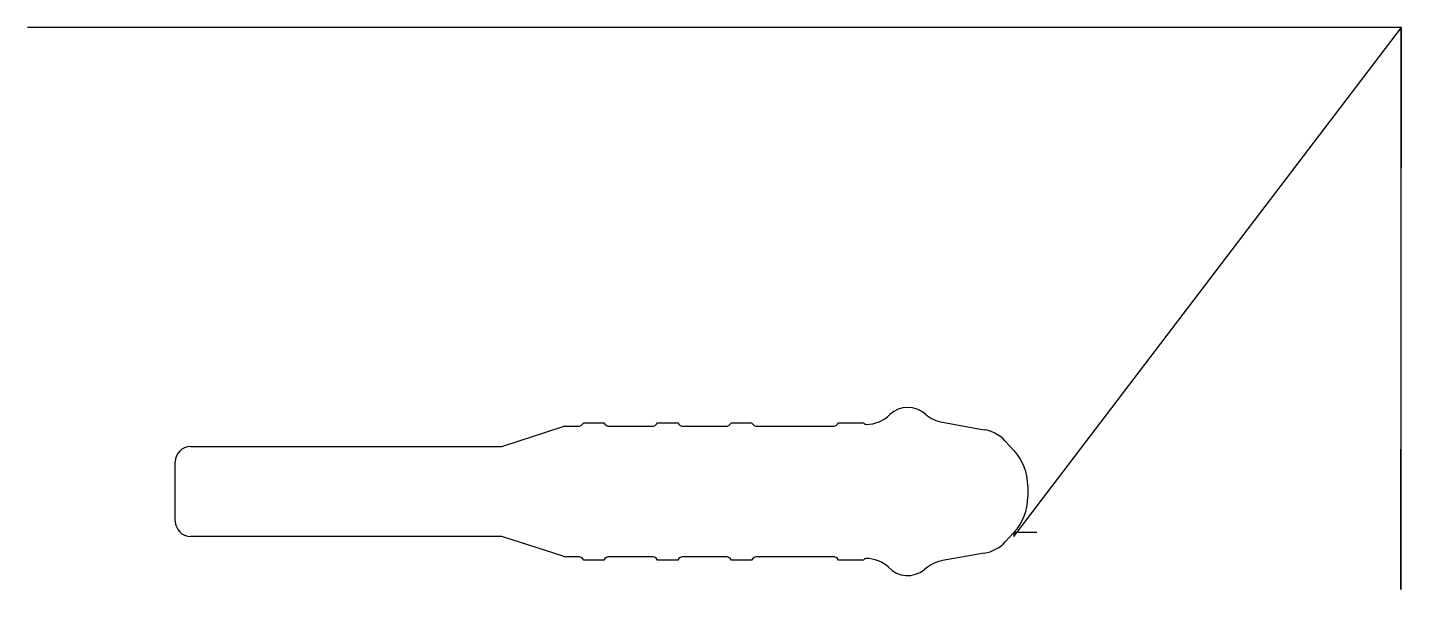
# Model space of a CAD drawing. Header units: metres. Extents: x 562 to 2422, y 0 to 761.
import ezdxf

# ---------------------------------------------------------------- set-up
doc = ezdxf.new("R2010")
doc.units = ezdxf.units.M

msp = doc.modelspace()

# ---------------------------------------------------------------- linework, layer by layer
at = {"layer": 'TOOL_0'}
for p, q in [((562.823, 760.603), (561.823, 760.603)), ((2421.192, 760.603), (562.823, 760.603)), ((1897.352, 71.85), (2422.192, 760.603)), ((2422.192, 760.603), (2421.192, 760.603)), ((2421.192, 760.603), (2421.192, 0)), ((2421.192, 0), (2422.192, 760.603)), ((2422.192, 760.603), (2421.192, 760.603)), ((1314.897, 225.423), (1342.251, 225.423)), ((1414.896, 225.423), (1442.25, 225.423)), ((1514.895, 225.423), (1542.249, 225.423)), ((1659.894, 225.423), (1693.832, 225.423)), ((1800.851, 226.264), (1857.263, 216.317)), ((1205.518, 193.876), (1287.142, 220.397)), ((1290.464, 220.923), (1306.96, 220.923)), ((1350.188, 220.923), (1406.959, 220.923)), ((1450.187, 220.923), (1506.958, 220.923)), ((1550.186, 220.923), (1651.957, 220.923)), ((782.574, 193.423), (1202.66, 193.423)), ((1885.567, 200.949), (1897.315, 188.351)), ((761.824, 92.673), (761.824, 172.673)), ((1916.322, 140.1), (1916.322, 125.247)), ((1897.315, 76.996), (1885.567, 64.398)), ((1928.43, 77.316), (1897.315, 76.996)), ((1897.315, 76.996), (1897.352, 71.85)), ((1202.66, 71.923), (782.574, 71.923)), ((1287.142, 44.949), (1205.518, 71.47)), ((1306.96, 44.423), (1290.464, 44.423)), ((1342.251, 39.923), (1314.897, 39.923)), ((1406.959, 44.423), (1350.188, 44.423)), ((1442.25, 39.923), (1414.896, 39.923)), ((1506.958, 44.423), (1450.187, 44.423)), ((1542.249, 39.923), (1514.895, 39.923)), ((1651.957, 44.423), (1550.186, 44.423)), ((1693.832, 39.923), (1659.894, 39.923)), ((1857.263, 49.03), (1800.851, 39.083))]:
    msp.add_line(p, q, dxfattribs=at)
for centre, radius, start, end in [((1753.603, 210.575), 35.844, 46.947901, 132.589493), ((1306.96, 230.173), 9.25, 270, 329.101044), ((1350.188, 230.173), 9.25, 210.898956, 270), ((1406.959, 230.173), 9.25, 270, 329.101044), ((1450.187, 230.173), 9.25, 210.898956, 270), ((1506.958, 230.173), 9.25, 270, 329.101044), ((1550.186, 230.173), 9.25, 210.898956, 270), ((1651.957, 230.173), 9.25, 270, 329.101044), ((1697.455, 227.705), 4.282, 212.20538, 269.772531), ((1697.367, 267.956), 44.533, 270.091348, 315.897974), ((1809.461, 274.891), 49.383, 230.53402, 259.959155), ((1290.464, 210.173), 10.75, 90, 108.000107), ((1848.45, 166.338), 50.75, 42.99904, 79.999607), ((782.574, 172.673), 20.75, 90, 180), ((1202.6, 203.054), 9.631, 270.356941, 287.63724), ((1845.572, 140.1), 70.75, 0, 42.999924), ((1845.572, 125.247), 70.75, 317.000076, 0), ((782.574, 92.673), 20.75, 180, 270), ((1202.599, 62.291), 9.632, 72.358894, 89.637147), ((1848.451, 99.009), 50.75, 279.999282, 317.00019), ((1290.464, 55.173), 10.75, 251.999893, 270), ((1306.96, 35.173), 9.25, 30.898956, 90), ((1350.188, 35.173), 9.25, 90, 149.101044), ((1406.959, 35.173), 9.25, 30.898956, 90), ((1450.187, 35.173), 9.25, 90, 149.101044), ((1506.958, 35.173), 9.25, 30.898956, 90), ((1550.186, 35.173), 9.25, 90, 149.101044), ((1651.957, 35.173), 9.25, 30.898956, 90), ((1697.438, 37.673), 4.25, 95.278646, 148.037484), ((1697.501, -2.225), 44.133, 47.122931, 90.589426), ((1809.591, -9.938), 49.794, 100.109097, 132.1959), ((1753.546, 54.776), 35.846, 223.467232, 309.085175)]:
    msp.add_arc(centre, radius, start, end, dxfattribs=at)

doc.saveas('drawing.dxf')
